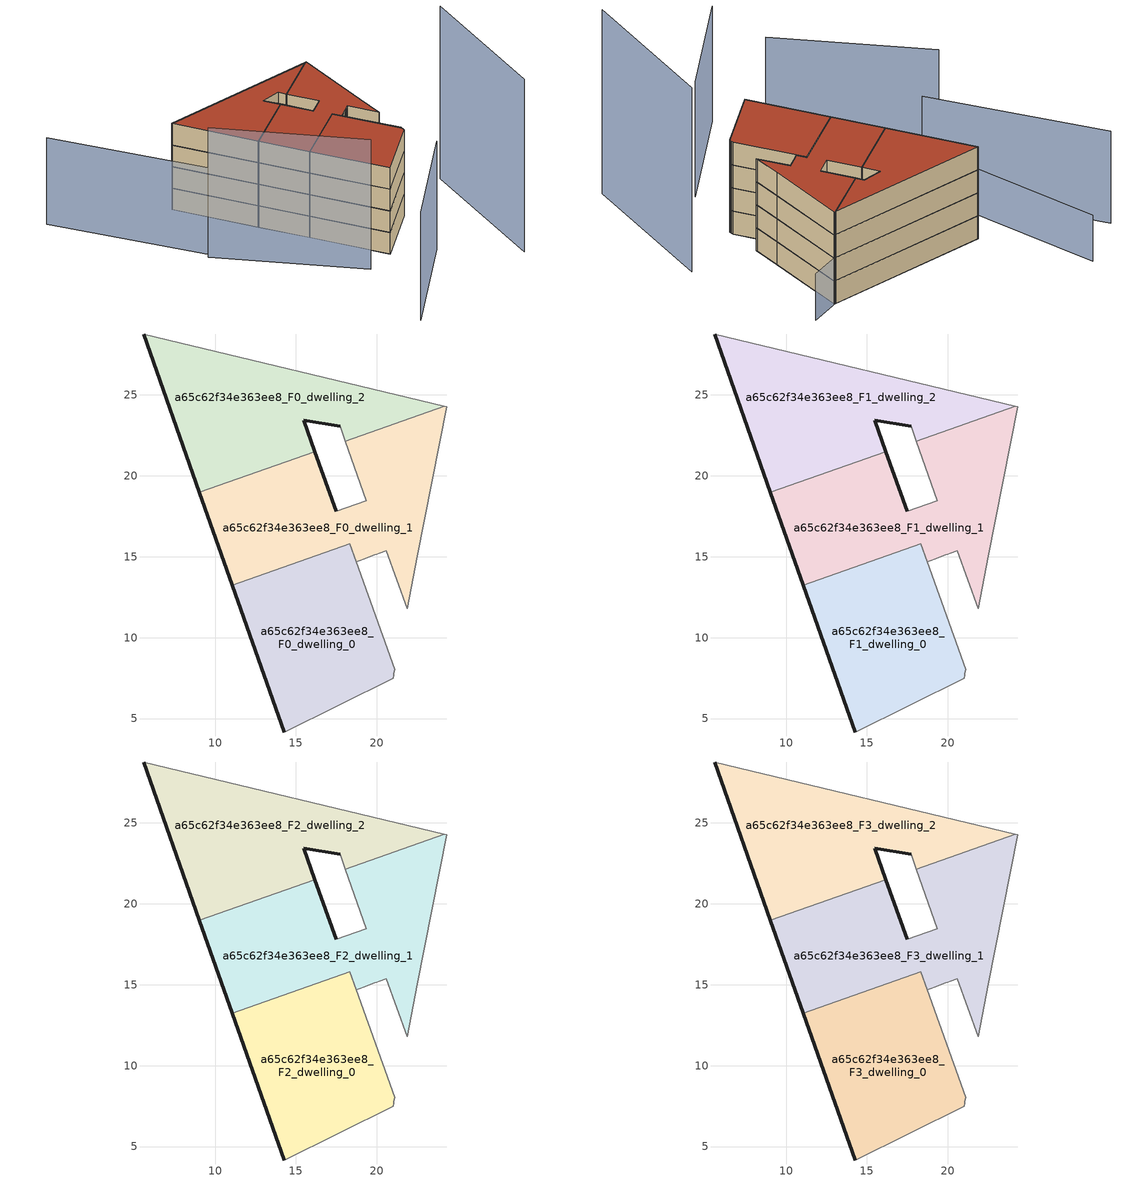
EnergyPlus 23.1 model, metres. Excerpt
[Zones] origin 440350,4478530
a65c62f34e363ee8_F0_dwelling_0
 floor ground (EU_floor_Construction): 21,7.5 21.04,7.69 21.05,7.75 21.05,7.77 21.11,8.06 18.32,15.78 11.06,13.24 14.27,4.17 z0
 wall outside (EU_wall_Construction): 14.27,4.17 11.06,13.24 z0:3
 wall adiabatic (EU_wall_Construction): 18.32,15.79 18.72,14.68 21.11,8.06 21.05,7.77 21.05,7.75 21.04,7.69 21,7.5 14.27,4.17 z0:3
 wall to a65c62f34e363ee8_F0_dwelling_1 (EU_wall_Construction): 11.06,13.24 18.32,15.78 z0:3
a65c62f34e363ee8_F0_dwelling_1
 floor ground (EU_floor_Construction): 21.87,11.79 22.49,15.04 24.32,24.25 24.16,24.29 18.05,22.14 19.34,18.46 17.49,17.8 16.17,21.48 9.03,18.98 11.06,13.24 18.32,15.79 18.72,14.68 19.02,14.79 19.14,14.84 19.86,15.11 19.99,15.15 20.14,15.21 20.57,15.37 z0
 wall outside (EU_wall_Construction): 11.06,13.24 9.03,18.98 / 16.17,21.48 17.49,17.8 z0:3
 wall adiabatic (EU_wall_Construction): 17.49,17.8 19.34,18.46 18.05,22.14 / 24.16,24.29 24.32,24.25 22.49,15.04 21.87,11.79 20.57,15.37 20.14,15.21 19.99,15.15 19.86,15.11 19.14,14.84 19.02,14.79 18.72,14.68 18.32,15.79 z0:3
 wall to a65c62f34e363ee8_F0_dwelling_2 (EU_wall_Construction): 9.02,18.98 16.17,21.48 / 18.05,22.14 24.16,24.29 z0:3
a65c62f34e363ee8_F0_dwelling_2
 floor ground (EU_floor_Construction): 24.16,24.29 5.59,28.75 9.03,18.98 16.17,21.48 15.48,23.41 17.73,23.06 18.05,22.14 z0
 wall outside (EU_wall_Construction): 17.73,23.06 15.48,23.41 16.17,21.48 / 9.03,18.98 5.59,28.75 z0:3
 wall adiabatic (EU_wall_Construction): 5.59,28.75 24.16,24.29 / 18.05,22.14 17.73,23.06 z0:3
a65c62f34e363ee8_F1_dwelling_0
 floor to a65c62f34e363ee8_F0_dwelling_0 (EU_floor_Construction): 21,7.5 21.04,7.69 21.05,7.75 21.05,7.77 21.11,8.06 18.32,15.78 11.06,13.24 14.27,4.17 z3
 wall outside (EU_wall_Construction): 14.27,4.17 11.06,13.24 z3:6
 wall adiabatic (EU_wall_Construction): 18.32,15.79 18.72,14.68 21.11,8.06 21.05,7.77 21.05,7.75 21.04,7.69 21,7.5 14.27,4.17 z3:6
 wall to a65c62f34e363ee8_F1_dwelling_1 (EU_wall_Construction): 11.06,13.24 18.32,15.78 z3:6
a65c62f34e363ee8_F1_dwelling_1
 floor to a65c62f34e363ee8_F0_dwelling_1 (EU_floor_Construction): 21.87,11.79 22.49,15.04 24.32,24.25 24.16,24.29 18.05,22.14 19.33,18.46 17.49,17.8 16.17,21.48 9.02,18.98 11.06,13.24 18.32,15.79 18.72,14.68 19.02,14.79 19.14,14.84 19.86,15.11 19.99,15.15 20.14,15.21 20.56,15.37 z3
 wall outside (EU_wall_Construction): 11.06,13.24 9.03,18.98 / 16.17,21.48 17.49,17.8 z3:6
 wall adiabatic (EU_wall_Construction): 17.49,17.8 19.34,18.46 18.05,22.14 / 24.16,24.29 24.32,24.25 22.49,15.04 21.87,11.79 20.57,15.37 20.14,15.21 19.99,15.15 19.86,15.11 19.14,14.84 19.02,14.79 18.72,14.68 18.32,15.79 z3:6
 wall to a65c62f34e363ee8_F1_dwelling_2 (EU_wall_Construction): 9.02,18.98 16.17,21.48 / 18.05,22.14 24.16,24.29 z3:6
a65c62f34e363ee8_F1_dwelling_2
 floor to a65c62f34e363ee8_F0_dwelling_2 (EU_floor_Construction): 24.16,24.29 5.59,28.75 9.02,18.98 16.17,21.48 15.48,23.41 17.73,23.06 18.05,22.14 z3
 wall outside (EU_wall_Construction): 17.73,23.06 15.48,23.41 16.17,21.48 / 9.03,18.98 5.59,28.75 z3:6
 wall adiabatic (EU_wall_Construction): 5.59,28.75 24.16,24.29 / 18.05,22.14 17.73,23.06 z3:6
a65c62f34e363ee8_F2_dwelling_0
 floor to a65c62f34e363ee8_F1_dwelling_0 (EU_floor_Construction): 21,7.5 21.04,7.69 21.05,7.75 21.05,7.77 21.11,8.06 18.32,15.78 11.06,13.24 14.27,4.17 z6
 wall outside (EU_wall_Construction): 14.27,4.17 11.06,13.24 z6:9
 wall adiabatic (EU_wall_Construction): 18.32,15.79 18.72,14.68 21.11,8.06 21.05,7.77 21.05,7.75 21.04,7.69 21,7.5 14.27,4.17 z6:9
 wall to a65c62f34e363ee8_F2_dwelling_1 (EU_wall_Construction): 11.06,13.24 18.32,15.78 z6:9
a65c62f34e363ee8_F2_dwelling_1
 floor to a65c62f34e363ee8_F1_dwelling_1 (EU_floor_Construction): 21.87,11.79 22.49,15.04 24.32,24.25 24.16,24.29 18.05,22.14 19.33,18.46 17.49,17.8 16.17,21.48 9.02,18.98 11.06,13.24 18.32,15.79 18.72,14.68 19.02,14.79 19.14,14.84 19.86,15.11 19.99,15.15 20.14,15.21 20.56,15.37 z6
 wall outside (EU_wall_Construction): 11.06,13.24 9.03,18.98 / 16.17,21.48 17.49,17.8 z6:9
 wall adiabatic (EU_wall_Construction): 17.49,17.8 19.34,18.46 18.05,22.14 / 24.16,24.29 24.32,24.25 22.49,15.04 21.87,11.79 20.57,15.37 20.14,15.21 19.99,15.15 19.86,15.11 19.14,14.84 19.02,14.79 18.72,14.68 18.32,15.79 z6:9
 wall to a65c62f34e363ee8_F2_dwelling_2 (EU_wall_Construction): 9.02,18.98 16.17,21.48 / 18.05,22.14 24.16,24.29 z6:9
a65c62f34e363ee8_F2_dwelling_2
 floor to a65c62f34e363ee8_F1_dwelling_2 (EU_floor_Construction): 24.16,24.29 5.59,28.75 9.02,18.98 16.17,21.48 15.48,23.41 17.73,23.06 18.05,22.14 z6
 wall outside (EU_wall_Construction): 17.73,23.06 15.48,23.41 16.17,21.48 / 9.03,18.98 5.59,28.75 z6:9
 wall adiabatic (EU_wall_Construction): 5.59,28.75 24.16,24.29 / 18.05,22.14 17.73,23.06 z6:9
a65c62f34e363ee8_F3_dwelling_0
 floor to a65c62f34e363ee8_F2_dwelling_0 (EU_floor_Construction): 21,7.5 21.04,7.69 21.05,7.75 21.05,7.77 21.11,8.06 18.32,15.78 11.06,13.24 14.27,4.17 z9
 wall outside (EU_wall_Construction): 14.27,4.17 11.06,13.24 z9:12
 wall adiabatic (EU_wall_Construction): 18.32,15.79 18.72,14.68 21.11,8.06 21.05,7.77 21.05,7.75 21.04,7.69 21,7.5 14.27,4.17 z9:12
 wall to a65c62f34e363ee8_F3_dwelling_1 (EU_wall_Construction): 11.06,13.24 18.32,15.78 z9:12
 roof outside (EU_roof_Construction): 18.32,15.79 21.11,8.06 21.05,7.77 21.05,7.75 21.04,7.69 21,7.5 14.27,4.17 11.06,13.24 z12
a65c62f34e363ee8_F3_dwelling_1
 floor to a65c62f34e363ee8_F2_dwelling_1 (EU_floor_Construction): 21.87,11.79 22.49,15.04 24.32,24.25 24.16,24.29 18.05,22.14 19.33,18.46 17.49,17.8 16.17,21.48 9.02,18.98 11.06,13.24 18.32,15.79 18.72,14.68 19.02,14.79 19.14,14.84 19.86,15.11 19.99,15.15 20.14,15.21 20.56,15.37 z9
 wall outside (EU_wall_Construction): 11.06,13.24 9.03,18.98 / 16.17,21.48 17.49,17.8 z9:12
 wall adiabatic (EU_wall_Construction): 17.49,17.8 19.34,18.46 18.05,22.14 / 24.16,24.29 24.32,24.25 22.49,15.04 21.87,11.79 20.57,15.37 20.14,15.21 19.99,15.15 19.86,15.11 19.14,14.84 19.02,14.79 18.72,14.68 18.32,15.79 z9:12
 wall to a65c62f34e363ee8_F3_dwelling_2 (EU_wall_Construction): 9.02,18.98 16.17,21.48 / 18.05,22.14 24.16,24.29 z9:12
 roof outside (EU_roof_Construction): 24.32,24.25 22.49,15.04 21.87,11.79 20.57,15.37 20.14,15.21 19.99,15.15 19.86,15.11 19.14,14.84 19.02,14.79 18.72,14.68 18.32,15.79 11.06,13.24 9.03,18.98 16.17,21.48 17.49,17.8 19.34,18.46 18.05,22.14 24.16,24.29 z12
a65c62f34e363ee8_F3_dwelling_2
 floor to a65c62f34e363ee8_F2_dwelling_2 (EU_floor_Construction): 24.16,24.29 5.59,28.75 9.02,18.98 16.17,21.48 15.48,23.41 17.73,23.06 18.05,22.14 z9
 wall outside (EU_wall_Construction): 17.73,23.06 15.48,23.41 16.17,21.48 / 9.03,18.98 5.59,28.75 z9:12
 wall adiabatic (EU_wall_Construction): 5.59,28.75 24.16,24.29 / 18.05,22.14 17.73,23.06 z9:12
 roof outside (EU_roof_Construction): 24.16,24.29 18.05,22.14 17.73,23.06 15.48,23.41 16.17,21.48 9.03,18.98 5.59,28.75 z12
shading: 24.01,-7.33 29.12,8.82 z0:24; 6.53,-6.38 18.27,0.7 z0:15; 1.05,19.81 10.62,4.1 z0:18; -5.33,37.98 2.17,18.47 z0:12; 27.73,24.48 2.48,22.69 / 2.48,22.69 1.2,40.75 z0:6
[Building]
EU S2 Campaign: North Axis=0; Terrain=City; Solar Distribution=FullExterior
[Site:Location]
Madrid: Latitude=40.5; Longitude=-3.5; Time Zone=1; Elevation=609
[SizingPeriod:WeatherFileDays]
AnnualSizingPeriod: Begin Month=1; Begin Day of Month=1; End Month=12; End Day of Month=31; Day of Week for Start Day=Monday; Use Weather File Daylight Saving Period=No; Use Weather File Rain and Snow Indicators=No
[MATERIAL]
EU_InternalMass_Material: Roughness=MediumRough; Thickness=0.1; Conductivity=1; Density=1800; Specific Heat=900; Thermal Absorptance=0.9; Solar Absorptance=0.7; Visible Absorptance=0.7
[MATERIAL:NOMASS] Roughness=MediumRough; Thermal Absorptance=0.9; Solar Absorptance=0.7; Visible Absorptance=0.7
Name | Thermal Resistance
EU_wall_NoMass | 0.419739
EU_roof_NoMass | 0.352165
EU_floor_NoMass | 0.608284
[CONSTRUCTION]
EU_wall_Construction: EU_wall_NoMass
EU_roof_Construction: EU_roof_NoMass
EU_floor_Construction: EU_floor_NoMass
EU_InternalMass_Construction: EU_InternalMass_Material
[ZONE] Type=1; Multiplier=1; Ceiling Height=autocalculate; Floor Area=autocalculate; Part of Total Floor Area=Yes
Name | Volume
a65c62f34e363ee8_F0_dwelling_0 | 211.575
a65c62f34e363ee8_F1_dwelling_0; a65c62f34e363ee8_F2_dwelling_0; a65c62f34e363ee8_F3_dwelling_0 | 211.574
a65c62f34e363ee8_F0_dwelling_1 | 268.84
a65c62f34e363ee8_F1_dwelling_1; a65c62f34e363ee8_F2_dwelling_1; a65c62f34e363ee8_F3_dwelling_1 | 268.841
a65c62f34e363ee8_F0_dwelling_2 | 240.23
a65c62f34e363ee8_F1_dwelling_2; a65c62f34e363ee8_F2_dwelling_2; a65c62f34e363ee8_F3_dwelling_2 | 240.231
[INTERNALMASS] Construction=EU_InternalMass_Construction
Name | Zone or ZoneList | Surface Area
a65c62f34e363ee8_F0_dwelling_0_EU_InternalMass | a65c62f34e363ee8_F0_dwelling_0 | 70.5521
a65c62f34e363ee8_F0_dwelling_1_EU_InternalMass | a65c62f34e363ee8_F0_dwelling_1 | 89.6156
a65c62f34e363ee8_F0_dwelling_2_EU_InternalMass | a65c62f34e363ee8_F0_dwelling_2 | 80.0768
a65c62f34e363ee8_F1_dwelling_0_EU_InternalMass | a65c62f34e363ee8_F1_dwelling_0 | 70.5521
a65c62f34e363ee8_F1_dwelling_1_EU_InternalMass | a65c62f34e363ee8_F1_dwelling_1 | 89.6156
a65c62f34e363ee8_F1_dwelling_2_EU_InternalMass | a65c62f34e363ee8_F1_dwelling_2 | 80.0768
a65c62f34e363ee8_F2_dwelling_0_EU_InternalMass | a65c62f34e363ee8_F2_dwelling_0 | 70.5521
a65c62f34e363ee8_F2_dwelling_1_EU_InternalMass | a65c62f34e363ee8_F2_dwelling_1 | 89.6156
a65c62f34e363ee8_F2_dwelling_2_EU_InternalMass | a65c62f34e363ee8_F2_dwelling_2 | 80.0768
a65c62f34e363ee8_F3_dwelling_0_EU_InternalMass | a65c62f34e363ee8_F3_dwelling_0 | 70.5521
a65c62f34e363ee8_F3_dwelling_1_EU_InternalMass | a65c62f34e363ee8_F3_dwelling_1 | 89.6156
a65c62f34e363ee8_F3_dwelling_2_EU_InternalMass | a65c62f34e363ee8_F3_dwelling_2 | 80.0768
[OTHEREQUIPMENT] Fuel Type=Electricity; Design Level Calculation Method=Watts/Area; Power per Zone Floor Area=1; Fraction Latent=0; Fraction Radiant=0; Fraction Lost=0; Carbon Dioxide Generation Rate=0; EndUse Subcategory=EU_Step8_InternalGains
Name | Zone or ZoneList or Space or SpaceList | Schedule
EU_Step8_InternalGain_a65c62f34e363ee8_F0_dwelling_0_f000 | a65c62f34e363ee8_F0_dwelling_0 | EU_Step8_GainSchedule_a65c62f34e363ee8_F0_dwelling_0_f000
EU_Step8_InternalGain_a65c62f34e363ee8_F0_dwelling_1_f000 | a65c62f34e363ee8_F0_dwelling_1 | EU_Step8_GainSchedule_a65c62f34e363ee8_F0_dwelling_1_f000
EU_Step8_InternalGain_a65c62f34e363ee8_F0_dwelling_2_f000 | a65c62f34e363ee8_F0_dwelling_2 | EU_Step8_GainSchedule_a65c62f34e363ee8_F0_dwelling_2_f000
EU_Step8_InternalGain_a65c62f34e363ee8_F1_dwelling_0_f000 | a65c62f34e363ee8_F1_dwelling_0 | EU_Step8_GainSchedule_a65c62f34e363ee8_F1_dwelling_0_f000
EU_Step8_InternalGain_a65c62f34e363ee8_F1_dwelling_1_f000 | a65c62f34e363ee8_F1_dwelling_1 | EU_Step8_GainSchedule_a65c62f34e363ee8_F1_dwelling_1_f000
EU_Step8_InternalGain_a65c62f34e363ee8_F1_dwelling_2_f000 | a65c62f34e363ee8_F1_dwelling_2 | EU_Step8_GainSchedule_a65c62f34e363ee8_F1_dwelling_2_f000
EU_Step8_InternalGain_a65c62f34e363ee8_F2_dwelling_0_f000 | a65c62f34e363ee8_F2_dwelling_0 | EU_Step8_GainSchedule_a65c62f34e363ee8_F2_dwelling_0_f000
EU_Step8_InternalGain_a65c62f34e363ee8_F2_dwelling_1_f000 | a65c62f34e363ee8_F2_dwelling_1 | EU_Step8_GainSchedule_a65c62f34e363ee8_F2_dwelling_1_f000
EU_Step8_InternalGain_a65c62f34e363ee8_F2_dwelling_2_f000 | a65c62f34e363ee8_F2_dwelling_2 | EU_Step8_GainSchedule_a65c62f34e363ee8_F2_dwelling_2_f000
EU_Step8_InternalGain_a65c62f34e363ee8_F3_dwelling_0_f000 | a65c62f34e363ee8_F3_dwelling_0 | EU_Step8_GainSchedule_a65c62f34e363ee8_F3_dwelling_0_f000
EU_Step8_InternalGain_a65c62f34e363ee8_F3_dwelling_1_f000 | a65c62f34e363ee8_F3_dwelling_1 | EU_Step8_GainSchedule_a65c62f34e363ee8_F3_dwelling_1_f000
EU_Step8_InternalGain_a65c62f34e363ee8_F3_dwelling_2_f000 | a65c62f34e363ee8_F3_dwelling_2 | EU_Step8_GainSchedule_a65c62f34e363ee8_F3_dwelling_2_f000
[ZONEVENTILATION:DESIGNFLOWRATE] Schedule=EU_AlwaysOn; Design Flow Rate Calculation Method=AirChanges/Hour; Air Changes per Hour=0.703302; Ventilation Type=Natural; Fan Pressure Rise=0; Fan Total Efficiency=1; Constant Term Coefficient=1; Temperature Term Coefficient=0; Velocity Term Coefficient=0; Velocity Squared Term Coefficient=0; Minimum Indoor Temperature=-100; Maximum Indoor Temperature=100; Delta Temperature=-100; Minimum Outdoor Temperature=-100; Maximum Outdoor Temperature=100; Maximum Wind Speed=40
Name | Zone or ZoneList or Space or SpaceList
EU_ConstantAir_a65c62f34e363ee8_F0_dwelling_0 | a65c62f34e363ee8_F0_dwelling_0
EU_ConstantAir_a65c62f34e363ee8_F0_dwelling_1 | a65c62f34e363ee8_F0_dwelling_1
EU_ConstantAir_a65c62f34e363ee8_F0_dwelling_2 | a65c62f34e363ee8_F0_dwelling_2
EU_ConstantAir_a65c62f34e363ee8_F1_dwelling_0 | a65c62f34e363ee8_F1_dwelling_0
EU_ConstantAir_a65c62f34e363ee8_F1_dwelling_1 | a65c62f34e363ee8_F1_dwelling_1
EU_ConstantAir_a65c62f34e363ee8_F1_dwelling_2 | a65c62f34e363ee8_F1_dwelling_2
EU_ConstantAir_a65c62f34e363ee8_F2_dwelling_0 | a65c62f34e363ee8_F2_dwelling_0
EU_ConstantAir_a65c62f34e363ee8_F2_dwelling_1 | a65c62f34e363ee8_F2_dwelling_1
EU_ConstantAir_a65c62f34e363ee8_F2_dwelling_2 | a65c62f34e363ee8_F2_dwelling_2
EU_ConstantAir_a65c62f34e363ee8_F3_dwelling_0 | a65c62f34e363ee8_F3_dwelling_0
EU_ConstantAir_a65c62f34e363ee8_F3_dwelling_1 | a65c62f34e363ee8_F3_dwelling_1
EU_ConstantAir_a65c62f34e363ee8_F3_dwelling_2 | a65c62f34e363ee8_F3_dwelling_2
[HVACTEMPLATE:THERMOSTAT] Constant Heating Setpoint=20; Constant Cooling Setpoint=50
EU_HeatOnly_a65c62f34e363ee8_F0_dwelling_0; EU_HeatOnly_a65c62f34e363ee8_F0_dwelling_1; EU_HeatOnly_a65c62f34e363ee8_F0_dwelling_2; EU_HeatOnly_a65c62f34e363ee8_F1_dwelling_0; EU_HeatOnly_a65c62f34e363ee8_F1_dwelling_1; EU_HeatOnly_a65c62f34e363ee8_F1_dwelling_2; EU_HeatOnly_a65c62f34e363ee8_F2_dwelling_0; EU_HeatOnly_a65c62f34e363ee8_F2_dwelling_1; EU_HeatOnly_a65c62f34e363ee8_F2_dwelling_2; EU_HeatOnly_a65c62f34e363ee8_F3_dwelling_0; EU_HeatOnly_a65c62f34e363ee8_F3_dwelling_1; EU_HeatOnly_a65c62f34e363ee8_F3_dwelling_2
[HVACTEMPLATE:ZONE:IDEALLOADSAIRSYSTEM] System Availability Schedule=EU_AlwaysOn; Maximum Heating Supply Air Temperature=50; Minimum Cooling Supply Air Temperature=13; Maximum Heating Supply Air Humidity Ratio=0.0156; Minimum Cooling Supply Air Humidity Ratio=0.0077; Heating Limit=NoLimit; Cooling Limit=NoLimit; Heating Availability Schedule=EU_AlwaysOn; Cooling Availability Schedule=EU_CoolingOff; Dehumidification Control Type=ConstantSensibleHeatRatio; Cooling Sensible Heat Ratio=0.7; Dehumidification Setpoint=60; Humidification Control Type=None; Humidification Setpoint=30; Outdoor Air Method=None; Outdoor Air Flow Rate per Person=0.00944; Outdoor Air Flow Rate per Zone Floor Area=0; Outdoor Air Flow Rate per Zone=0; Demand Controlled Ventilation Type=None; Outdoor Air Economizer Type=NoEconomizer; Heat Recovery Type=None; Sensible Heat Recovery Effectiveness=0.7; Latent Heat Recovery Effectiveness=0.65
Name | Template Thermostat
a65c62f34e363ee8_F0_dwelling_0 | EU_HeatOnly_a65c62f34e363ee8_F0_dwelling_0
a65c62f34e363ee8_F0_dwelling_1 | EU_HeatOnly_a65c62f34e363ee8_F0_dwelling_1
a65c62f34e363ee8_F0_dwelling_2 | EU_HeatOnly_a65c62f34e363ee8_F0_dwelling_2
a65c62f34e363ee8_F1_dwelling_0 | EU_HeatOnly_a65c62f34e363ee8_F1_dwelling_0
a65c62f34e363ee8_F1_dwelling_1 | EU_HeatOnly_a65c62f34e363ee8_F1_dwelling_1
a65c62f34e363ee8_F1_dwelling_2 | EU_HeatOnly_a65c62f34e363ee8_F1_dwelling_2
a65c62f34e363ee8_F2_dwelling_0 | EU_HeatOnly_a65c62f34e363ee8_F2_dwelling_0
a65c62f34e363ee8_F2_dwelling_1 | EU_HeatOnly_a65c62f34e363ee8_F2_dwelling_1
a65c62f34e363ee8_F2_dwelling_2 | EU_HeatOnly_a65c62f34e363ee8_F2_dwelling_2
a65c62f34e363ee8_F3_dwelling_0 | EU_HeatOnly_a65c62f34e363ee8_F3_dwelling_0
a65c62f34e363ee8_F3_dwelling_1 | EU_HeatOnly_a65c62f34e363ee8_F3_dwelling_1
a65c62f34e363ee8_F3_dwelling_2 | EU_HeatOnly_a65c62f34e363ee8_F3_dwelling_2
[SIZING:ZONE] Zone Cooling Design Supply Air Temperature Input Method=SupplyAirTemperature; Zone Cooling Design Supply Air Temperature=13; Zone Heating Design Supply Air Temperature Input Method=SupplyAirTemperature; Zone Heating Design Supply Air Temperature=50; Zone Cooling Design Supply Air Humidity Ratio=0.008; Zone Heating Design Supply Air Humidity Ratio=0.008; Cooling Design Air Flow Method=DesignDay; Cooling Design Air Flow Rate=0; Cooling Minimum Air Flow per Zone Floor Area=0.000762; Cooling Minimum Air Flow=0; Cooling Minimum Air Flow Fraction=0.2; Heating Design Air Flow Method=DesignDay; Heating Design Air Flow Rate=0; Heating Maximum Air Flow per Zone Floor Area=0.002032; Heating Maximum Air Flow=0.141576; Heating Maximum Air Flow Fraction=0.3; Account for Dedicated Outdoor Air System=No; Dedicated Outdoor Air System Control Strategy=NeutralSupplyAir; Dedicated Outdoor Air Low Setpoint Temperature for Design=autosize; Dedicated Outdoor Air High Setpoint Temperature for Design=autosize; Zone Load Sizing Method=Sensible Load Only No Latent Load; Zone Latent Cooling Design Supply Air Humidity Ratio Input Method=HumidityRatioDifference; Zone Cooling Design Supply Air Humidity Ratio Difference=0.005; Zone Latent Heating Design Supply Air Humidity Ratio Input Method=HumidityRatioDifference; Zone Humidification Design Supply Air Humidity Ratio Difference=0.005
a65c62f34e363ee8_F0_dwelling_0; a65c62f34e363ee8_F0_dwelling_1; a65c62f34e363ee8_F0_dwelling_2; a65c62f34e363ee8_F1_dwelling_0; a65c62f34e363ee8_F1_dwelling_1; a65c62f34e363ee8_F1_dwelling_2; a65c62f34e363ee8_F2_dwelling_0; a65c62f34e363ee8_F2_dwelling_1; a65c62f34e363ee8_F2_dwelling_2; a65c62f34e363ee8_F3_dwelling_0; a65c62f34e363ee8_F3_dwelling_1; a65c62f34e363ee8_F3_dwelling_2
[SCHEDULE:CONSTANT]
Name | Hourly Value
EU_AlwaysOn | 1
EU_CoolingOff | 0
[SCHEDULE:FILE] Column Number=1; Rows to Skip at Top=0; Number of Hours of Data=8760; Column Separator=Comma; Interpolate to Timestep=No; Minutes per Item=60; Adjust Schedule for Daylight Savings=Yes
Name | File
EU_Step8_GainSchedule_a65c62f34e363ee8_F0_dwelling_0_f000 | ../../schedules/a65c62f34e363ee8/a65c62f34e363ee8_F0_dwelling_0_f000_gain.csv
EU_Step8_GainSchedule_a65c62f34e363ee8_F0_dwelling_1_f000 | ../../schedules/a65c62f34e363ee8/a65c62f34e363ee8_F0_dwelling_1_f000_gain.csv
EU_Step8_GainSchedule_a65c62f34e363ee8_F0_dwelling_2_f000 | ../../schedules/a65c62f34e363ee8/a65c62f34e363ee8_F0_dwelling_2_f000_gain.csv
EU_Step8_GainSchedule_a65c62f34e363ee8_F1_dwelling_0_f000 | ../../schedules/a65c62f34e363ee8/a65c62f34e363ee8_F1_dwelling_0_f000_gain.csv
EU_Step8_GainSchedule_a65c62f34e363ee8_F1_dwelling_1_f000 | ../../schedules/a65c62f34e363ee8/a65c62f34e363ee8_F1_dwelling_1_f000_gain.csv
EU_Step8_GainSchedule_a65c62f34e363ee8_F1_dwelling_2_f000 | ../../schedules/a65c62f34e363ee8/a65c62f34e363ee8_F1_dwelling_2_f000_gain.csv
EU_Step8_GainSchedule_a65c62f34e363ee8_F2_dwelling_0_f000 | ../../schedules/a65c62f34e363ee8/a65c62f34e363ee8_F2_dwelling_0_f000_gain.csv
EU_Step8_GainSchedule_a65c62f34e363ee8_F2_dwelling_1_f000 | ../../schedules/a65c62f34e363ee8/a65c62f34e363ee8_F2_dwelling_1_f000_gain.csv
EU_Step8_GainSchedule_a65c62f34e363ee8_F2_dwelling_2_f000 | ../../schedules/a65c62f34e363ee8/a65c62f34e363ee8_F2_dwelling_2_f000_gain.csv
EU_Step8_GainSchedule_a65c62f34e363ee8_F3_dwelling_0_f000 | ../../schedules/a65c62f34e363ee8/a65c62f34e363ee8_F3_dwelling_0_f000_gain.csv
EU_Step8_GainSchedule_a65c62f34e363ee8_F3_dwelling_1_f000 | ../../schedules/a65c62f34e363ee8/a65c62f34e363ee8_F3_dwelling_1_f000_gain.csv
EU_Step8_GainSchedule_a65c62f34e363ee8_F3_dwelling_2_f000 | ../../schedules/a65c62f34e363ee8/a65c62f34e363ee8_F3_dwelling_2_f000_gain.csv
